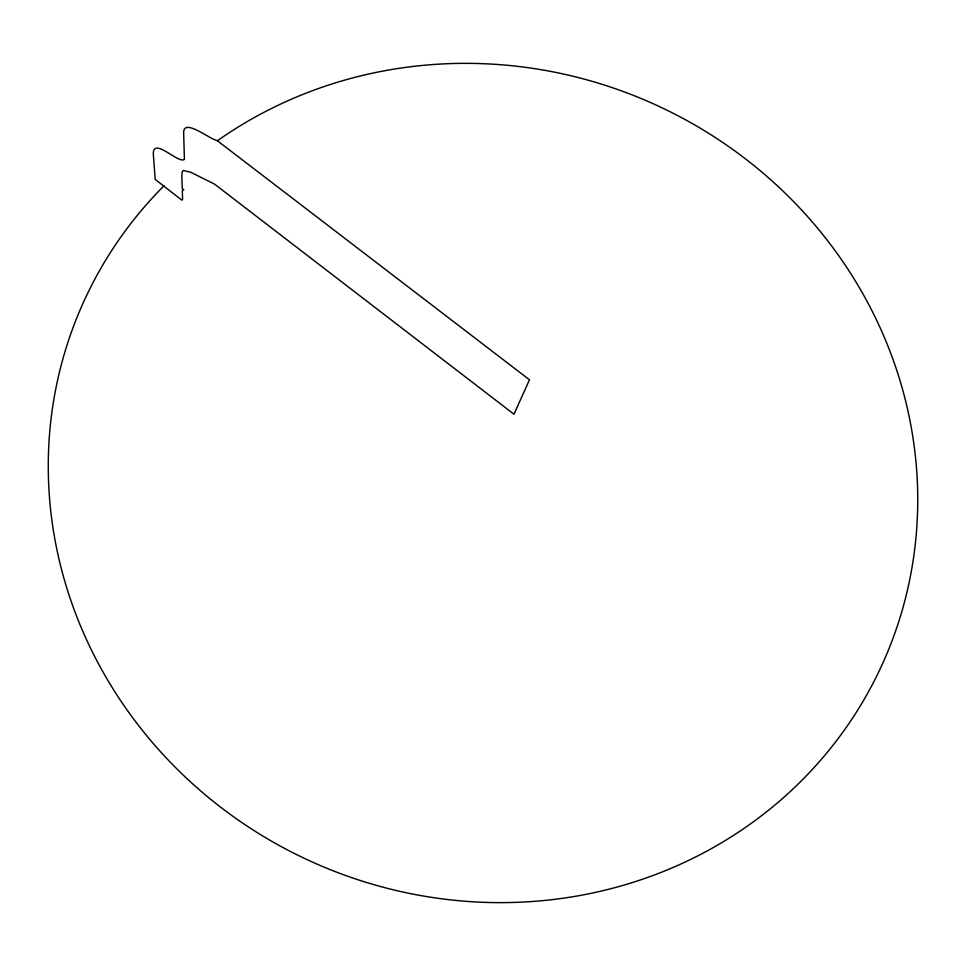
<?xml version="1.0" encoding="UTF-8"?>
<svg xmlns="http://www.w3.org/2000/svg" width="966" height="966" viewBox="0 0 966 966"><rect width="100%" height="100%" fill="white"/><g stroke="black" fill="none" stroke-linecap="round" stroke-linejoin="round"><path stroke-width="1.45" d="M217.326 140.819A438.516 415.694 24.3 0 1 909.984 420.645A438.516 415.694 24.3 0 1 363.276 881.451A438.516 415.694 24.3 0 1 164.075 185.701M184.409 159.33C178.976 164.486 152.978 136.351 153.316 153.992L155.2 179.41L181.825 200.131L182.586 199.636L182.32 190.664L183.781 189.771L182.248 188.587L181.85 175.945L182.163 171.936L183.311 170.475L190.797 172.286L213.909 183.794A8.742 2.789 42.9 0 1 215.056 184.53L513.972 414.221L529.489 379.795L217.773 141.048A8.682 2.898 43.4 0 0 216.577 140.299C209.634 139.237 182.453 116.85 183.685 133.598L184.409 159.33"/></g></svg>
